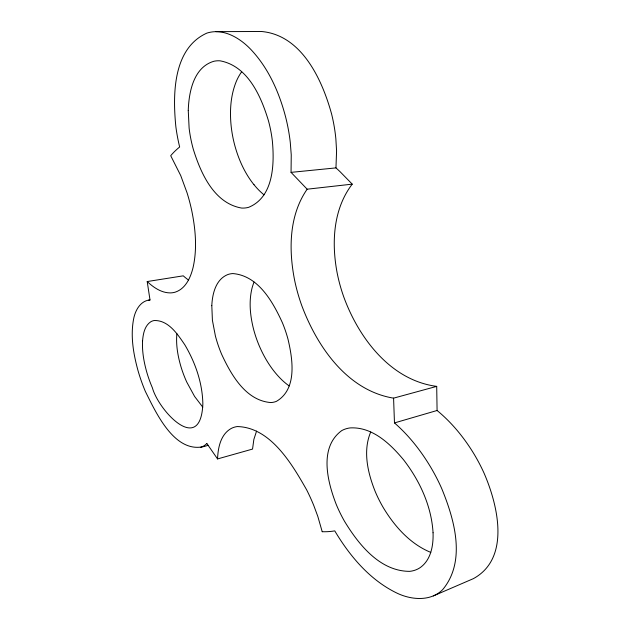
<?xml version="1.0" encoding="UTF-8"?>
<svg xmlns="http://www.w3.org/2000/svg" width="630" height="630" viewBox="0 0 630 630"><rect width="100%" height="100%" fill="white"/><g stroke="black" fill="none" stroke-linecap="round" stroke-linejoin="round"><path stroke-width="0.94" d="M322.214 531.704A57.172 50.29 20.3 0 0 334.758 530.877C349.831 556.164 369.865 579.986 396.79 593.035C411.083 599.973 430.566 601.737 442.662 589.649C466.531 561.031 454.356 519.207 441.606 488.305A216.452 190.402 20.3 0 0 430.873 467.484C421.037 450.946 409.012 435.59 394.474 422.919L393.577 398.152C347.256 390.529 317.166 346.736 301.77 305.589A214.791 188.945 20.3 0 1 294.659 280.445C288.611 250.055 288.831 215.555 307.156 189.197L352.233 184.141L340.058 171.691A201.852 177.558 20.3 0 0 335.963 167.895L291.052 172.368L291.249 154.886L290.28 142.435A225.65 198.489 20.3 0 0 285.579 116.841C279.153 92.311 268.506 68.174 250.929 49.55C239.928 37.965 223.311 27.838 206.868 33.106C172.675 48.526 172.675 94.941 175.864 126.748A225.997 198.796 20.3 0 0 179.652 146.995A79.104 69.584 20.3 0 0 170.706 155.689L180.731 175.589L187.039 192.772A224.311 197.316 20.3 0 1 191.756 210.711C195.536 229.288 197.292 248.748 193.103 267.411C190.685 277.318 185.819 288.572 175.384 292.099A17.467 15.364 20.3 0 1 170.053 292.903C161.185 292.785 153.444 287.39 147.207 281.547L183.267 275.83A53.621 47.171 20.3 0 0 188.488 280.027M433.314 595.933L473.366 578.655C510.859 558.212 497.771 504.827 484.139 473.335A196.213 172.604 20.3 0 0 473.563 453.253C463.743 437.22 451.639 422.47 437.086 410.492L436.7 386.379C390.734 380.378 359.045 338.373 343.964 297.486A194.654 171.226 20.3 0 1 337.176 273.05C331.443 243.148 333.042 209.144 352.233 184.141M256.567 431.093L253.851 439.472L252.551 449.08L217.555 458.931C217.996 447.765 220.595 434.377 231.218 428.463A19.113 16.813 20.3 0 1 237.25 426.565C270.585 427.242 292.107 464.294 306.652 489.856A221.957 195.245 20.3 0 1 313.866 505.748L317.796 516.364L322.214 531.712M335.963 167.895L336.577 150.916L335.861 138.836A204.427 179.826 20.3 0 0 331.6 114.022C322.198 79.789 301.825 35.099 261.521 31.5L216.035 31.642M176.88 333.703C175.872 344.445 177.691 355.257 180.629 365.573A134.993 118.747 20.3 0 0 186.771 382.111L194.591 396.435L202.758 407.13M370.716 431.991C362.699 450.954 367.723 472.634 374.992 490.983A142.876 125.677 20.3 0 0 383.331 507.701C394.616 526.42 410.138 543.958 430.778 552.392M394.474 422.919L437.086 410.492M393.577 398.152L436.7 386.379M149.995 299.927C140.246 300.738 135.048 310.755 133.536 319.394C130.379 336.459 133.458 353.997 137.986 370.527A205.333 180.621 20.3 0 0 145.388 391.49C156.508 413.752 176.124 457.23 208.034 445.292M148.585 300.171L150.011 300.006L147.207 281.547M291.052 172.368L307.156 189.197M254 184.755C244.905 173.423 238.802 159.925 234.935 145.987A148.585 130.709 20.3 0 1 231.1 125.472C229.73 111.463 230.509 96.981 235.423 83.68A63.945 56.243 20.3 0 1 241.684 71.749M217.555 458.931L206.876 443.536M206.829 443.496A16.498 14.514 20.3 0 1 200.403 447.426M254.063 282.075A58.692 51.629 20.3 0 0 251.386 291.052C248.96 303.392 250.362 316.181 253.339 328.293A135.773 119.432 20.3 0 0 259.41 346.201C264.655 358.36 271.75 369.873 281.193 379.228A58.464 51.432 20.3 0 0 289.178 385.93M264.025 194.835A60.866 53.542 20.3 0 1 254.048 184.724M433.054 532.752C433.511 545.517 430.959 560.645 419.407 568.126A23.901 21.026 20.3 0 1 409.744 571.355C379.961 571.363 358.722 544.635 344.531 521.317A157.697 138.718 20.3 0 1 336.105 504.079C327.458 481.596 318.741 447.497 341.696 430.629A23.83 20.963 20.3 0 1 350.036 427.927C372.322 426.573 390.348 443.914 403.586 459.829C419.785 480.769 431.479 506.079 433.054 532.752M188.252 110.415L189.126 128.189A164.068 144.325 20.3 0 0 193.308 149.255C200.742 173.211 213.995 203.183 241.511 208.042A20.79 18.286 20.3 0 0 248.59 207.341C273.704 197.159 274.523 163.894 272.341 140.86A164.241 144.475 20.3 0 0 268.498 120.936C261.19 96.579 247.968 65.977 220.091 60.826A20.766 18.262 20.3 0 0 213.853 61.275C193.56 67.26 188.882 92.051 188.252 110.415M142.569 340.798C141.97 352.099 144.128 363.36 147.357 374.149A149.798 131.772 20.3 0 0 152.397 387.844C158.768 410.965 200.537 455.608 202.852 404.121C202.521 383.166 195.41 362.691 184.795 344.775C177.652 334.294 168.446 319.993 154.114 320.536A10.734 9.442 20.3 0 0 150.594 321.898C144.538 326.033 143.144 333.987 142.569 340.798M211.806 305.644L212.412 320.3L215.389 335.924A149.853 131.82 20.3 0 0 221.634 354.28C231.163 374.803 245.7 400.601 270.829 402.562A17.561 15.451 20.3 0 0 276.412 401.357C297.431 389.12 292.722 359.25 288.012 339.247A150.105 132.04 20.3 0 0 282.437 322.828C272.924 301.983 258.339 275.649 232.872 273.57A17.553 15.443 20.3 0 0 227.493 274.68C215.61 279.649 212.357 294.029 211.806 305.644"/></g></svg>
